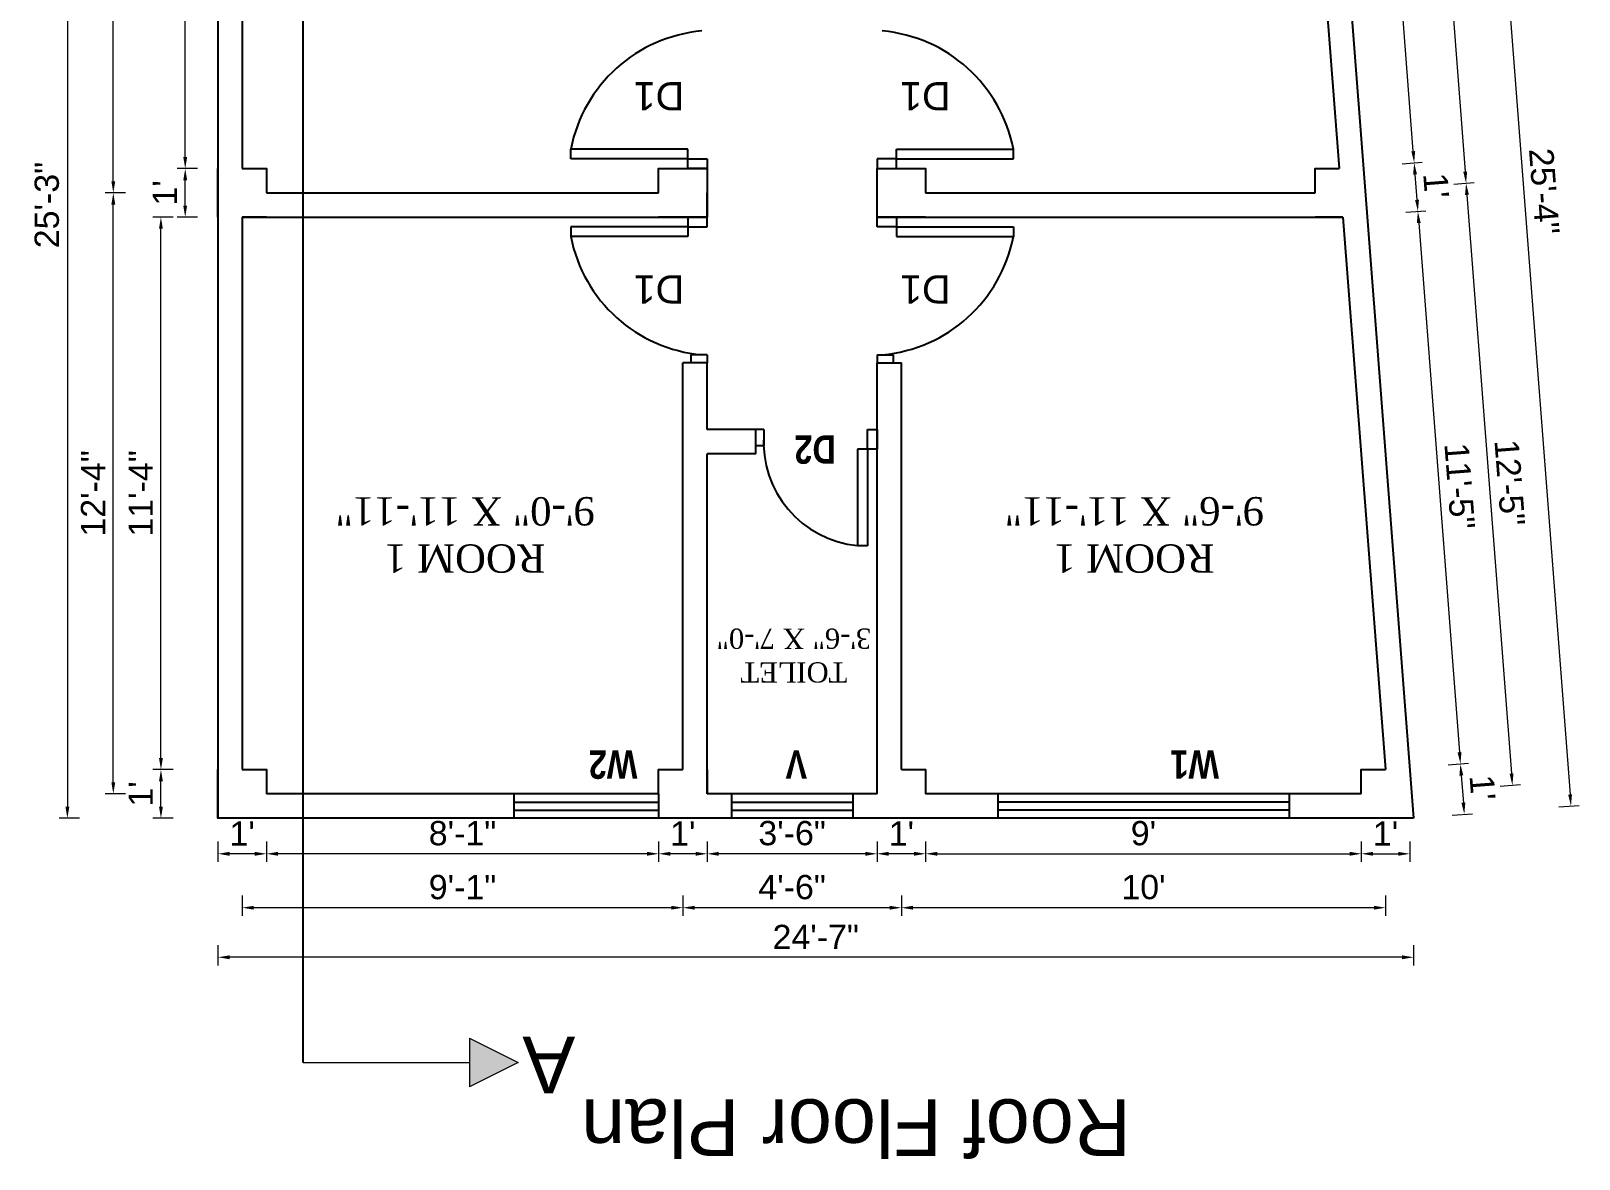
# Model space of a CAD drawing. Header units: inches. Extents: x 100101 to 119806, y -2288 to 8641.
# Drawn here: x 115702.1 to 116084.7, y 1580.3 to 1859 of the extents above; entities that cross this region are included whole.
import ezdxf

# ---------------------------------------------------------------- set-up
doc = ezdxf.new("R2010")
doc.units = ezdxf.units.IN
doc.header["$LTSCALE"] = 0.5
doc.header["$MEASUREMENT"] = 0
doc.header["$PDMODE"] = 66
doc.layers.add('DIMENSION', color=5, linetype='Continuous')
for name, color, linetype, lineweight in [('steps', 253, 'Continuous', 20), ('Toilet', 7, 'Continuous', 25), ('truss', 1, 'Continuous', 25)]:
    doc.layers.add(name, color=color, linetype=linetype, lineweight=lineweight)
doc.styles.add('Lettring Text', font='arial.ttf')
doc.styles.get("Standard").update_dxf_attribs({"font": 'arial.ttf'})
doc.dimstyles.new('Copy of Standard', dxfattribs={"dimtxt": 6, "dimasz": 2.875, "dimexe": 2, "dimexo": 4, "dimgap": 2, "dimtad": 1, "dimdec": 0, "dimrnd": 1, "dimzin": 0, "dimdsep": 46, "dimlunit": 4, "dimtxsty": 'Lettring Text', "dimcen": 0.1, "dimclrd": 7, "dimclre": 7, "dimclrt": 7, "dimazin": 0, "dimtfac": 0.645, "dimtdec": 0, "dimtmove": 1, "dimatfit": 0, "dimfxl": 3, "dimfxlon": 1, "dimtfillclr": 256, "dimtolj": 1, "dimtzin": 0, "dimlwd": -1, "dimlwe": -1, "dimarcsym": 2})

# ---------------------------------------------------------------- blocks, each defined once
blk = doc.blocks.new('*D986')
at = {"layer": 'Defpoints', "color": 0, "transparency": 16777216}
for p in [(115923.19, 1670.53), (116030.85, 1670.53), (116030.85, 1655.74)]:
    blk.add_point(p, dxfattribs=at)
at = {"layer": 'steps', "color": 7, "transparency": 16777216}
for p, q in [((115923.19, 1658.74), (115923.19, 1653.74)), ((116030.85, 1658.74), (116030.85, 1653.74)), ((115926.07, 1655.74), (116027.98, 1655.74))]:
    blk.add_line(p, q, dxfattribs=at)
for points in [[(115926.07, 1656.22), (115926.07, 1655.26), (115923.19, 1655.74)], [(116027.98, 1656.22), (116027.98, 1655.26), (116030.85, 1655.74)]]:
    blk.add_solid(points, dxfattribs=at)
at = {"layer": 'steps', "color": 7, "transparency": 16777216, "insert": (115977.02, 1660.8), "char_height": 6, "attachment_point": 5, "style": 'Lettring Text'}
blk.add_mtext("\\A1;9'", dxfattribs=at)
blk = doc.blocks.new('*D996')
at = {"layer": 'Defpoints', "color": 0, "transparency": 16777216}
for p in [(116030.85, 1670.53), (116042.85, 1664.53), (116042.85, 1655.74)]:
    blk.add_point(p, dxfattribs=at)
at = {"layer": 'steps', "color": 7, "transparency": 16777216}
for p, q in [((116030.85, 1658.74), (116030.85, 1653.74)), ((116042.85, 1658.74), (116042.85, 1653.74)), ((116033.73, 1655.74), (116039.98, 1655.74))]:
    blk.add_line(p, q, dxfattribs=at)
for points in [[(116033.73, 1656.22), (116033.73, 1655.26), (116030.85, 1655.74)], [(116039.98, 1656.22), (116039.98, 1655.26), (116042.85, 1655.74)]]:
    blk.add_solid(points, dxfattribs=at)
at = {"layer": 'steps', "color": 7, "transparency": 16777216, "insert": (116036.85, 1660.75), "char_height": 6, "attachment_point": 5, "style": 'Lettring Text'}
blk.add_mtext("\\A1;1'", dxfattribs=at)
blk = doc.blocks.new('*D997')
at = {"layer": 'Defpoints', "color": 0, "transparency": 16777216}
for p in [(115869.19, 1670.53), (115911.19, 1670.53), (115869.19, 1655.74)]:
    blk.add_point(p, dxfattribs=at)
at = {"layer": 'steps', "color": 7, "transparency": 16777216}
for p, q in [((115869.19, 1658.74), (115869.19, 1653.74)), ((115911.19, 1658.74), (115911.19, 1653.74)), ((115908.32, 1655.74), (115872.07, 1655.74))]:
    blk.add_line(p, q, dxfattribs=at)
for points in [[(115872.07, 1656.22), (115872.07, 1655.26), (115869.19, 1655.74)], [(115908.32, 1656.22), (115908.32, 1655.26), (115911.19, 1655.74)]]:
    blk.add_solid(points, dxfattribs=at)
at = {"layer": 'steps', "color": 7, "transparency": 16777216, "insert": (115890.19, 1660.81), "char_height": 6, "attachment_point": 5, "style": 'Lettring Text'}
blk.add_mtext('\\A1;3\'-6"', dxfattribs=at)
blk = doc.blocks.new('*D998')
at = {"layer": 'Defpoints', "color": 0, "transparency": 16777216}
for p in [(115857.19, 1670.53), (115869.19, 1670.53), (115857.19, 1655.74)]:
    blk.add_point(p, dxfattribs=at)
at = {"layer": 'steps', "color": 7, "transparency": 16777216}
for p, q in [((115857.19, 1658.74), (115857.19, 1653.74)), ((115869.19, 1658.74), (115869.19, 1653.74)), ((115866.32, 1655.74), (115860.07, 1655.74))]:
    blk.add_line(p, q, dxfattribs=at)
for points in [[(115860.07, 1656.22), (115860.07, 1655.26), (115857.19, 1655.74)], [(115866.32, 1656.22), (115866.32, 1655.26), (115869.19, 1655.74)]]:
    blk.add_solid(points, dxfattribs=at)
at = {"layer": 'steps', "color": 7, "transparency": 16777216, "insert": (115863.19, 1660.75), "char_height": 6, "attachment_point": 5, "style": 'Lettring Text'}
blk.add_mtext("\\A1;1'", dxfattribs=at)
blk = doc.blocks.new('*D999')
at = {"layer": 'Defpoints', "color": 0, "transparency": 16777216}
for p in [(115760.29, 1670.53), (115857.19, 1670.53), (115760.29, 1655.74)]:
    blk.add_point(p, dxfattribs=at)
at = {"layer": 'steps', "color": 7, "transparency": 16777216}
for p, q in [((115760.29, 1658.74), (115760.29, 1653.74)), ((115857.19, 1658.74), (115857.19, 1653.74)), ((115854.32, 1655.74), (115763.16, 1655.74))]:
    blk.add_line(p, q, dxfattribs=at)
for points in [[(115763.16, 1656.22), (115763.16, 1655.26), (115760.29, 1655.74)], [(115854.32, 1656.22), (115854.32, 1655.26), (115857.19, 1655.74)]]:
    blk.add_solid(points, dxfattribs=at)
at = {"layer": 'steps', "color": 7, "transparency": 16777216, "insert": (115808.74, 1660.8), "char_height": 6, "attachment_point": 5, "style": 'Lettring Text'}
blk.add_mtext('\\A1;8\'-1"', dxfattribs=at)
blk = doc.blocks.new('*D1000')
at = {"layer": 'Defpoints', "color": 0, "transparency": 16777216}
for p in [(115760.29, 1670.53), (115748.29, 1664.53), (115748.29, 1655.74)]:
    blk.add_point(p, dxfattribs=at)
at = {"layer": 'steps', "color": 7, "transparency": 16777216}
for p, q in [((115748.29, 1658.74), (115748.29, 1653.74)), ((115760.29, 1658.74), (115760.29, 1653.74)), ((115757.41, 1655.74), (115751.16, 1655.74))]:
    blk.add_line(p, q, dxfattribs=at)
for points in [[(115751.16, 1656.22), (115751.16, 1655.26), (115748.29, 1655.74)], [(115757.41, 1656.22), (115757.41, 1655.26), (115760.29, 1655.74)]]:
    blk.add_solid(points, dxfattribs=at)
at = {"layer": 'steps', "color": 7, "transparency": 16777216, "insert": (115754.29, 1660.75), "char_height": 6, "attachment_point": 5, "style": 'Lettring Text'}
blk.add_mtext("\\A1;1'", dxfattribs=at)
blk = doc.blocks.new('*D1001')
at = {"layer": 'Defpoints', "color": 0, "transparency": 16777216}
for p in [(115911.19, 1670.53), (115923.19, 1670.53), (115911.19, 1655.74)]:
    blk.add_point(p, dxfattribs=at)
at = {"layer": 'steps', "color": 7, "transparency": 16777216}
for p, q in [((115911.19, 1658.74), (115911.19, 1653.74)), ((115923.19, 1658.74), (115923.19, 1653.74)), ((115920.32, 1655.74), (115914.07, 1655.74))]:
    blk.add_line(p, q, dxfattribs=at)
for points in [[(115914.07, 1656.22), (115914.07, 1655.26), (115911.19, 1655.74)], [(115920.32, 1656.22), (115920.32, 1655.26), (115923.19, 1655.74)]]:
    blk.add_solid(points, dxfattribs=at)
at = {"layer": 'steps', "color": 7, "transparency": 16777216, "insert": (115917.19, 1660.75), "char_height": 6, "attachment_point": 5, "style": 'Lettring Text'}
blk.add_mtext("\\A1;1'", dxfattribs=at)
blk = doc.blocks.new('*D987')
at = {"layer": 'Defpoints', "color": 0, "transparency": 16777216}
for p in [(115917.19, 1655.74), (116036.85, 1655.74), (115917.19, 1642.42)]:
    blk.add_point(p, dxfattribs=at)
at = {"layer": 'steps', "color": 7, "transparency": 16777216}
for p, q in [((115917.19, 1645.42), (115917.19, 1640.42)), ((116036.85, 1645.42), (116036.85, 1640.42)), ((116033.98, 1642.42), (115920.07, 1642.42))]:
    blk.add_line(p, q, dxfattribs=at)
for points in [[(115920.07, 1642.89), (115920.07, 1641.94), (115917.19, 1642.42)], [(116033.98, 1642.89), (116033.98, 1641.94), (116036.85, 1642.42)]]:
    blk.add_solid(points, dxfattribs=at)
at = {"layer": 'steps', "color": 7, "transparency": 16777216, "insert": (115977.02, 1647.48), "char_height": 6, "attachment_point": 5, "style": 'Lettring Text'}
blk.add_mtext("\\A1;10'", dxfattribs=at)
blk = doc.blocks.new('*D988')
at = {"layer": 'Defpoints', "color": 0, "transparency": 16777216}
for p in [(115863.19, 1655.74), (115917.19, 1655.74), (115863.19, 1642.42)]:
    blk.add_point(p, dxfattribs=at)
at = {"layer": 'steps', "color": 7, "transparency": 16777216}
for p, q in [((115863.19, 1645.42), (115863.19, 1640.42)), ((115917.19, 1645.42), (115917.19, 1640.42)), ((115914.32, 1642.42), (115866.07, 1642.42))]:
    blk.add_line(p, q, dxfattribs=at)
for points in [[(115866.07, 1642.89), (115866.07, 1641.94), (115863.19, 1642.42)], [(115914.32, 1642.89), (115914.32, 1641.94), (115917.19, 1642.42)]]:
    blk.add_solid(points, dxfattribs=at)
at = {"layer": 'steps', "color": 7, "transparency": 16777216, "insert": (115890.19, 1647.48), "char_height": 6, "attachment_point": 5, "style": 'Lettring Text'}
blk.add_mtext('\\A1;4\'-6"', dxfattribs=at)
blk = doc.blocks.new('*D1002')
at = {"layer": 'Defpoints', "color": 0, "transparency": 16777216}
for p in [(115754.29, 1664.53), (115863.19, 1655.74), (115754.29, 1642.42)]:
    blk.add_point(p, dxfattribs=at)
at = {"layer": 'steps', "color": 7, "transparency": 16777216}
for p, q in [((115754.29, 1645.42), (115754.29, 1640.42)), ((115863.19, 1645.42), (115863.19, 1640.42)), ((115860.32, 1642.42), (115757.16, 1642.42))]:
    blk.add_line(p, q, dxfattribs=at)
for points in [[(115757.16, 1642.89), (115757.16, 1641.94), (115754.29, 1642.42)], [(115860.32, 1642.89), (115860.32, 1641.94), (115863.19, 1642.42)]]:
    blk.add_solid(points, dxfattribs=at)
at = {"layer": 'steps', "color": 7, "transparency": 16777216, "insert": (115808.74, 1647.48), "char_height": 6, "attachment_point": 5, "style": 'Lettring Text'}
blk.add_mtext('\\A1;9\'-1"', dxfattribs=at)
blk = doc.blocks.new('*D1003')
at = {"layer": 'Defpoints', "color": 0, "transparency": 16777216}
for p in [(115748.29, 1664.53), (116043.78, 1664.53), (115748.29, 1630.17)]:
    blk.add_point(p, dxfattribs=at)
at = {"layer": 'steps', "color": 7, "transparency": 16777216}
for p, q in [((115748.29, 1633.17), (115748.29, 1628.17)), ((116040.9, 1630.17), (115751.16, 1630.17)), ((116043.78, 1633.17), (116043.78, 1628.17))]:
    blk.add_line(p, q, dxfattribs=at)
for points in [[(115751.16, 1630.65), (115751.16, 1629.69), (115748.29, 1630.17)], [(116040.9, 1630.65), (116040.9, 1629.69), (116043.78, 1630.17)]]:
    blk.add_solid(points, dxfattribs=at)
at = {"layer": 'steps', "color": 7, "transparency": 16777216, "insert": (115896.03, 1635.19), "char_height": 6, "attachment_point": 5, "style": 'Lettring Text'}
blk.add_mtext('\\A1;24\'-7"', dxfattribs=at)
blk = doc.blocks.new('*D1004')
at = {"layer": 'Defpoints', "color": 0, "transparency": 16777216}
for p in [(115734.21, 1676.53), (115748.29, 1676.53), (115748.29, 1664.53)]:
    blk.add_point(p, dxfattribs=at)
at = {"layer": 'steps', "color": 7, "transparency": 16777216}
for p, q in [((115737.21, 1676.53), (115732.21, 1676.53)), ((115734.21, 1667.41), (115734.21, 1673.66)), ((115737.21, 1664.53), (115732.21, 1664.53))]:
    blk.add_line(p, q, dxfattribs=at)
for points in [[(115733.73, 1673.66), (115734.69, 1673.66), (115734.21, 1676.53)], [(115733.73, 1667.41), (115734.69, 1667.41), (115734.21, 1664.53)]]:
    blk.add_solid(points, dxfattribs=at)
at = {"layer": 'steps', "color": 7, "transparency": 16777216, "insert": (115729.2, 1670.53), "char_height": 6, "attachment_point": 5, "rotation": 90, "style": 'Lettring Text'}
blk.add_mtext("\\A1;1'", dxfattribs=at)
blk = doc.blocks.new('*D1005')
at = {"layer": 'Defpoints', "color": 0, "transparency": 16777216}
for p in [(115734.21, 1813.03), (115754.29, 1813.03), (115748.29, 1676.53)]:
    blk.add_point(p, dxfattribs=at)
at = {"layer": 'steps', "color": 7, "transparency": 16777216}
for p, q in [((115737.21, 1813.03), (115732.21, 1813.03)), ((115734.21, 1679.41), (115734.21, 1810.16)), ((115737.21, 1676.53), (115732.21, 1676.53))]:
    blk.add_line(p, q, dxfattribs=at)
for points in [[(115733.73, 1810.16), (115734.69, 1810.16), (115734.21, 1813.03)], [(115733.73, 1679.41), (115734.69, 1679.41), (115734.21, 1676.53)]]:
    blk.add_solid(points, dxfattribs=at)
at = {"layer": 'steps', "color": 7, "transparency": 16777216, "insert": (115729.2, 1744.78), "char_height": 6, "attachment_point": 5, "rotation": 90, "style": 'Lettring Text'}
blk.add_mtext('\\A1;11\'-4"', dxfattribs=at)
blk = doc.blocks.new('*D1006')
at = {"layer": 'Defpoints', "color": 0, "transparency": 16777216}
for p in [(115740.21, 1825.03), (115754.29, 1825.03), (115754.29, 1813.03)]:
    blk.add_point(p, dxfattribs=at)
at = {"layer": 'steps', "color": 7, "transparency": 16777216}
for p, q in [((115743.21, 1825.03), (115738.21, 1825.03)), ((115740.21, 1815.91), (115740.21, 1822.16)), ((115743.21, 1813.03), (115738.21, 1813.03))]:
    blk.add_line(p, q, dxfattribs=at)
for points in [[(115739.73, 1822.16), (115740.69, 1822.16), (115740.21, 1825.03)], [(115739.73, 1815.91), (115740.69, 1815.91), (115740.21, 1813.03)]]:
    blk.add_solid(points, dxfattribs=at)
at = {"layer": 'steps', "color": 7, "transparency": 16777216, "insert": (115735.2, 1819.03), "char_height": 6, "attachment_point": 5, "rotation": 90, "style": 'Lettring Text'}
blk.add_mtext("\\A1;1'", dxfattribs=at)
blk = doc.blocks.new('*D1007')
at = {"layer": 'Defpoints', "color": 0, "transparency": 16777216}
for p in [(115740.21, 1955.53), (115760.29, 1955.53), (115754.29, 1825.03)]:
    blk.add_point(p, dxfattribs=at)
at = {"layer": 'steps', "color": 7, "transparency": 16777216}
for p, q in [((115743.21, 1955.53), (115738.21, 1955.53)), ((115740.21, 1827.91), (115740.21, 1952.66)), ((115743.21, 1825.03), (115738.21, 1825.03))]:
    blk.add_line(p, q, dxfattribs=at)
for points in [[(115739.73, 1952.66), (115740.69, 1952.66), (115740.21, 1955.53)], [(115739.73, 1827.91), (115740.69, 1827.91), (115740.21, 1825.03)]]:
    blk.add_solid(points, dxfattribs=at)
at = {"layer": 'steps', "color": 7, "transparency": 16777216, "insert": (115735.15, 1890.28), "char_height": 6, "attachment_point": 5, "rotation": 90, "style": 'Lettring Text'}
blk.add_mtext('\\A1;10\'-10"', dxfattribs=at)
blk = doc.blocks.new('*D989')
at = {"layer": 'Defpoints', "color": 0, "transparency": 16777216}
for p in [(115722.44, 1819.03), (115734.21, 1819.03), (115734.21, 1670.53)]:
    blk.add_point(p, dxfattribs=at)
at = {"layer": 'steps', "color": 7, "transparency": 16777216}
for p, q in [((115725.44, 1819.03), (115720.44, 1819.03)), ((115722.44, 1673.41), (115722.44, 1816.16)), ((115725.44, 1670.53), (115720.44, 1670.53))]:
    blk.add_line(p, q, dxfattribs=at)
for points in [[(115721.96, 1816.16), (115722.92, 1816.16), (115722.44, 1819.03)], [(115721.96, 1673.41), (115722.92, 1673.41), (115722.44, 1670.53)]]:
    blk.add_solid(points, dxfattribs=at)
at = {"layer": 'steps', "color": 7, "transparency": 16777216, "insert": (115717.43, 1744.78), "char_height": 6, "attachment_point": 5, "rotation": 90, "style": 'Lettring Text'}
blk.add_mtext('\\A1;12\'-4"', dxfattribs=at)
blk = doc.blocks.new('*D990')
at = {"layer": 'Defpoints', "color": 0, "transparency": 16777216}
for p in [(115722.44, 1961.53), (115734.21, 1961.53), (115734.21, 1819.03)]:
    blk.add_point(p, dxfattribs=at)
at = {"layer": 'steps', "color": 7, "transparency": 16777216}
for p, q in [((115725.44, 1961.53), (115720.44, 1961.53)), ((115722.44, 1821.91), (115722.44, 1958.66)), ((115725.44, 1819.03), (115720.44, 1819.03))]:
    blk.add_line(p, q, dxfattribs=at)
for points in [[(115721.96, 1958.66), (115722.92, 1958.66), (115722.44, 1961.53)], [(115721.96, 1821.91), (115722.92, 1821.91), (115722.44, 1819.03)]]:
    blk.add_solid(points, dxfattribs=at)
at = {"layer": 'steps', "color": 7, "transparency": 16777216, "insert": (115717.43, 1890.28), "char_height": 6, "attachment_point": 5, "rotation": 90, "style": 'Lettring Text'}
blk.add_mtext('\\A1;11\'-11"', dxfattribs=at)
blk = doc.blocks.new('*D1009')
at = {"layer": 'Defpoints', "color": 0, "transparency": 16777216}
for p in [(115748.29, 1967.53), (115711.09, 1664.53), (115748.29, 1664.53)]:
    blk.add_point(p, dxfattribs=at)
at = {"layer": 'steps', "color": 7, "transparency": 16777216}
for p, q in [((115714.09, 1967.53), (115709.09, 1967.53)), ((115711.09, 1964.66), (115711.09, 1667.41)), ((115714.09, 1664.53), (115709.09, 1664.53))]:
    blk.add_line(p, q, dxfattribs=at)
for points in [[(115710.61, 1964.66), (115711.57, 1964.66), (115711.09, 1967.53)], [(115710.61, 1667.41), (115711.57, 1667.41), (115711.09, 1664.53)]]:
    blk.add_solid(points, dxfattribs=at)
at = {"layer": 'steps', "color": 7, "transparency": 16777216, "insert": (115706.03, 1816.03), "char_height": 6, "attachment_point": 5, "rotation": 90, "style": 'Lettring Text'}
blk.add_mtext('\\A1;25\'-3"', dxfattribs=at)
blk = doc.blocks.new('*D1018')
at = {"layer": 'Defpoints', "color": 0, "transparency": 16777216}
for p in [(116026.33, 1813.03), (116036.84, 1676.53), (116055.35, 1677.96)]:
    blk.add_point(p, dxfattribs=at)
at = {"layer": 'steps', "color": 7, "transparency": 16777216}
for p, q in [((116041.85, 1814.23), (116046.84, 1814.61)), ((116045.06, 1811.59), (116055.13, 1680.83)), ((116052.36, 1677.73), (116057.35, 1678.11))]:
    blk.add_line(p, q, dxfattribs=at)
for points in [[(116045.54, 1811.63), (116044.58, 1811.56), (116044.84, 1814.46)], [(116055.61, 1680.86), (116054.65, 1680.79), (116055.35, 1677.96)]]:
    blk.add_solid(points, dxfattribs=at)
at = {"layer": 'steps', "color": 7, "transparency": 16777216, "insert": (116055.15, 1746.6), "char_height": 6, "attachment_point": 5, "rotation": 274.4035, "style": 'Lettring Text'}
blk.add_mtext('\\A1;11\'-5"', dxfattribs=at)
blk = doc.blocks.new('*D1019')
at = {"layer": 'Defpoints', "color": 0, "transparency": 16777216}
for p in [(116036.84, 1676.53), (116043.78, 1664.53), (116056.31, 1665.5)]:
    blk.add_point(p, dxfattribs=at)
at = {"layer": 'steps', "color": 7, "transparency": 16777216}
for p, q in [((116052.36, 1677.73), (116057.35, 1678.11)), ((116055.57, 1675.09), (116056.09, 1668.37)), ((116053.32, 1665.27), (116058.31, 1665.65))]:
    blk.add_line(p, q, dxfattribs=at)
for points in [[(116056.05, 1675.13), (116055.1, 1675.06), (116055.35, 1677.96)], [(116056.57, 1668.4), (116055.61, 1668.33), (116056.31, 1665.5)]]:
    blk.add_solid(points, dxfattribs=at)
at = {"layer": 'steps', "color": 7, "transparency": 16777216, "insert": (116060.83, 1672.12), "char_height": 6, "attachment_point": 5, "rotation": 274.4035, "style": 'Lettring Text'}
blk.add_mtext("\\A1;1'", dxfattribs=at)
blk = doc.blocks.new('*D1020')
at = {"layer": 'Defpoints', "color": 0, "transparency": 16777216}
for p in [(116025.4, 1825.03), (116043.92, 1826.46), (116026.33, 1813.03)]:
    blk.add_point(p, dxfattribs=at)
at = {"layer": 'steps', "color": 7, "transparency": 16777216}
for p, q in [((116040.93, 1826.23), (116045.91, 1826.61)), ((116044.62, 1817.33), (116044.14, 1823.59)), ((116041.85, 1814.23), (116046.84, 1814.61))]:
    blk.add_line(p, q, dxfattribs=at)
for points in [[(116044.62, 1823.63), (116043.66, 1823.56), (116043.92, 1826.46)], [(116045.1, 1817.36), (116044.14, 1817.29), (116044.84, 1814.46)]]:
    blk.add_solid(points, dxfattribs=at)
at = {"layer": 'steps', "color": 7, "transparency": 16777216, "insert": (116049.38, 1820.85), "char_height": 6, "attachment_point": 5, "rotation": 274.4035, "style": 'Lettring Text'}
blk.add_mtext("\\A1;1'", dxfattribs=at)
blk = doc.blocks.new('*D1021')
at = {"layer": 'Defpoints', "color": 0, "transparency": 16777216}
for p in [(116015.35, 1955.53), (116033.87, 1956.96), (116025.4, 1825.03)]:
    blk.add_point(p, dxfattribs=at)
at = {"layer": 'steps', "color": 7, "transparency": 16777216}
for p, q in [((116030.88, 1956.73), (116035.86, 1957.11)), ((116043.7, 1829.33), (116034.09, 1954.09)), ((116040.93, 1826.23), (116045.91, 1826.61))]:
    blk.add_line(p, q, dxfattribs=at)
for points in [[(116034.57, 1954.13), (116033.61, 1954.06), (116033.87, 1956.96)], [(116044.17, 1829.36), (116043.22, 1829.29), (116043.92, 1826.46)]]:
    blk.add_solid(points, dxfattribs=at)
at = {"layer": 'steps', "color": 7, "transparency": 16777216, "insert": (116043.94, 1892.1), "char_height": 6, "attachment_point": 5, "rotation": 274.4035, "style": 'Lettring Text'}
blk.add_mtext('\\A1;10\'-11"', dxfattribs=at)
blk = doc.blocks.new('*D994')
at = {"layer": 'Defpoints', "color": 0, "transparency": 16777216}
for p in [(116033.42, 1962.73), (116056.75, 1821.41), (116044.38, 1820.46)]:
    blk.add_point(p, dxfattribs=at)
at = {"layer": 'steps', "color": 7, "transparency": 16777216}
for p, q in [((116042.8, 1963.45), (116047.79, 1963.84)), ((116046.01, 1960.82), (116056.53, 1824.28)), ((116053.76, 1821.18), (116058.74, 1821.57))]:
    blk.add_line(p, q, dxfattribs=at)
for points in [[(116046.49, 1960.85), (116045.54, 1960.78), (116045.79, 1963.68)], [(116057.01, 1824.32), (116056.05, 1824.24), (116056.75, 1821.41)]]:
    blk.add_solid(points, dxfattribs=at)
at = {"layer": 'steps', "color": 7, "transparency": 16777216, "insert": (116056.27, 1892.93), "char_height": 6, "attachment_point": 5, "rotation": 274.4035, "style": 'Lettring Text'}
blk.add_mtext('\\A1;11\'-11"', dxfattribs=at)
blk = doc.blocks.new('*D995')
at = {"layer": 'Defpoints', "color": 0, "transparency": 16777216}
for p in [(116044.38, 1820.46), (116068.2, 1672.68), (116055.83, 1671.73)]:
    blk.add_point(p, dxfattribs=at)
at = {"layer": 'steps', "color": 7, "transparency": 16777216}
for p, q in [((116053.76, 1821.18), (116058.74, 1821.57)), ((116056.97, 1818.55), (116067.98, 1675.55)), ((116065.21, 1672.45), (116070.2, 1672.84))]:
    blk.add_line(p, q, dxfattribs=at)
for points in [[(116057.45, 1818.58), (116056.49, 1818.51), (116056.75, 1821.41)], [(116068.46, 1675.59), (116067.5, 1675.51), (116068.2, 1672.68)]]:
    blk.add_solid(points, dxfattribs=at)
at = {"layer": 'steps', "color": 7, "transparency": 16777216, "insert": (116067.52, 1747.44), "char_height": 6, "attachment_point": 5, "rotation": 274.4035, "style": 'Lettring Text'}
blk.add_mtext('\\A1;12\'-5"', dxfattribs=at)
blk = doc.blocks.new('*D1023')
at = {"layer": 'Defpoints', "color": 0, "transparency": 16777216}
for p in [(116020.45, 1967.53), (116043.78, 1664.53), (116082.67, 1667.53)]:
    blk.add_point(p, dxfattribs=at)
at = {"layer": 'steps', "color": 7, "transparency": 16777216}
for p, q in [((116056.35, 1970.3), (116061.33, 1970.68)), ((116059.56, 1967.66), (116082.45, 1670.4)), ((116079.68, 1667.3), (116084.66, 1667.68))]:
    blk.add_line(p, q, dxfattribs=at)
for points in [[(116060.04, 1967.7), (116059.08, 1967.63), (116059.34, 1970.53)], [(116082.93, 1670.43), (116081.97, 1670.36), (116082.67, 1667.53)]]:
    blk.add_solid(points, dxfattribs=at)
at = {"layer": 'steps', "color": 7, "transparency": 16777216, "insert": (116076.05, 1819.42), "char_height": 6, "attachment_point": 5, "rotation": 274.4035, "style": 'Lettring Text'}
blk.add_mtext('\\A1;25\'-4"', dxfattribs=at)

msp = doc.modelspace()

# ---------------------------------------------------------------- hatches: boundary and pattern name
at = {"linetype": 'ByBlock', "lineweight": 5}
msp.add_hatch(color=7, dxfattribs=at).paths.add_polyline_path([(115822.48, 1604.15), (115810.48, 1610.15), (115810.48, 1598.15)])

# ---------------------------------------------------------------- linework, layer by layer
at = {"color": 7, "linetype": 'ByBlock', "lineweight": 5}
for p, q in [((115810.48, 1610.15), (115810.48, 1598.15)), ((115810.48, 1610.15), (115822.48, 1604.15)), ((115769.32, 1604.15), (115810.48, 1604.15)), ((115822.48, 1604.15), (115810.48, 1598.15))]:
    msp.add_line(p, q, dxfattribs=at)
at = {"layer": 'DIMENSION', "ltscale": 7}
for p, q in [((115864.39, 1829.83), (115835.51, 1829.83)), ((115835.51, 1827.43), (115835.51, 1829.83)), ((115864.39, 1827.43), (115864.39, 1829.83)), ((115915.99, 1829.83), (115944.87, 1829.83)), ((115915.99, 1827.43), (115915.99, 1829.83)), ((115944.87, 1827.43), (115944.87, 1829.83)), ((115864.39, 1827.43), (115835.51, 1827.43)), ((115864.39, 1825.03), (115864.39, 1827.43)), ((115864.39, 1827.43), (115869.19, 1827.43)), ((115869.19, 1825.03), (115864.39, 1825.03)), ((115869.19, 1827.43), (115869.19, 1825.03)), ((115915.99, 1827.43), (115911.19, 1827.43)), ((115911.19, 1827.43), (115911.19, 1825.03)), ((115911.19, 1825.03), (115915.99, 1825.03)), ((115915.99, 1827.43), (115944.87, 1827.43)), ((115915.99, 1825.03), (115915.99, 1827.43)), ((115864.39, 1810.63), (115835.51, 1810.63)), ((115835.51, 1810.63), (115835.51, 1808.23)), ((115864.39, 1813.03), (115864.39, 1810.63)), ((115869.19, 1813.03), (115864.39, 1813.03)), ((115864.39, 1810.63), (115869.19, 1810.63)), ((115864.39, 1810.63), (115864.39, 1808.23)), ((115869.19, 1810.63), (115869.19, 1813.03)), ((115911.19, 1810.63), (115911.19, 1813.03)), ((115911.19, 1813.03), (115915.99, 1813.03)), ((115915.99, 1810.63), (115911.19, 1810.63)), ((115915.99, 1813.03), (115915.99, 1810.63)), ((115915.99, 1810.63), (115944.87, 1810.63)), ((115915.99, 1810.63), (115915.99, 1808.23)), ((115944.87, 1810.63), (115944.87, 1808.23)), ((115864.39, 1808.23), (115835.51, 1808.23)), ((115915.99, 1808.23), (115944.87, 1808.23)), ((115869.19, 1779.03), (115865.19, 1779.03)), ((115865.19, 1779.03), (115865.19, 1777.03)), ((115869.19, 1779.03), (115869.19, 1777.03)), ((115911.19, 1779.03), (115915.19, 1779.03)), ((115911.19, 1779.03), (115911.19, 1777.03)), ((115915.19, 1779.03), (115915.19, 1777.03)), ((115869.19, 1777.03), (115865.19, 1777.03)), ((115911.19, 1777.03), (115915.19, 1777.03)), ((115883.19, 1760.53), (115881.19, 1760.53)), ((115883.19, 1760.53), (115883.19, 1756.53)), ((115908.79, 1755.73), (115908.79, 1760.53)), ((115908.79, 1760.53), (115911.19, 1760.53)), ((115911.19, 1760.53), (115911.19, 1755.73)), ((115883.19, 1756.53), (115881.19, 1756.53)), ((115906.39, 1755.73), (115906.39, 1731.86)), ((115908.79, 1755.73), (115906.39, 1755.73)), ((115908.79, 1755.73), (115908.79, 1731.86)), ((115911.19, 1755.73), (115908.79, 1755.73)), ((115908.79, 1731.86), (115906.39, 1731.86))]:
    msp.add_line(p, q, dxfattribs=at)
for centre, radius, start, end in [((115871.08, 1822.94), 36.23, 95.0246, 169.0343), ((115909.3, 1822.94), 36.23, 10.9657, 84.9754), ((115871.08, 1815.13), 36.23, 190.9657, 264.9754), ((115909.3, 1815.13), 36.23, 275.0246, 349.0343), ((115908.85, 1757.47), 25.72, 176.0106, 264.5071)]:
    msp.add_arc(centre, radius, start, end, dxfattribs=at)
at = {"layer": 'Toilet'}
for p, q in [((115769.32, 1604.15), (115769.32, 2023.62)), ((115748.29, 1967.53), (115748.29, 1664.53)), ((116020.45, 1967.53), (116043.78, 1664.53)), ((115754.29, 1955.53), (115754.29, 1825.03)), ((116015.35, 1955.53), (116025.4, 1825.03)), ((115760.29, 1819.03), (115857.19, 1819.03)), ((115869.19, 1813.03), (115869.19, 1819.03)), ((115911.19, 1813.03), (115911.19, 1819.03)), ((115923.19, 1819.03), (116019.42, 1819.03)), ((115754.29, 1813.03), (115754.29, 1676.53)), ((115754.29, 1813.03), (115869.19, 1813.03)), ((115911.19, 1813.03), (116026.33, 1813.03)), ((116026.33, 1813.03), (116036.84, 1676.53)), ((115863.19, 1676.53), (115863.19, 1777.03)), ((115869.19, 1777.03), (115863.19, 1777.03)), ((115869.19, 1760.53), (115869.19, 1777.03)), ((115911.19, 1670.53), (115911.19, 1777.03)), ((115911.19, 1777.03), (115917.19, 1777.03)), ((115917.19, 1676.53), (115917.19, 1777.03)), ((115881.19, 1760.53), (115869.19, 1760.53)), ((115881.19, 1754.53), (115881.19, 1760.53)), ((115911.19, 1756.53), (115911.19, 1760.53)), ((115881.19, 1754.53), (115869.19, 1754.53)), ((115869.19, 1670.53), (115869.19, 1754.53)), ((115857.19, 1670.53), (115760.29, 1670.53)), ((115821.39, 1670.53), (115821.39, 1664.53)), ((115821.39, 1668.53), (115857.19, 1668.53)), ((115857.19, 1670.53), (115857.19, 1664.53)), ((115911.19, 1670.53), (115869.19, 1670.53)), ((115875.19, 1670.53), (115875.19, 1664.53)), ((115875.19, 1668.53), (115905.19, 1668.53)), ((115905.19, 1670.53), (115905.19, 1664.53)), ((116030.85, 1670.53), (115923.19, 1670.53)), ((115941.02, 1670.53), (115941.02, 1664.53)), ((116013.02, 1668.53), (115941.02, 1668.53)), ((116013.02, 1670.53), (116013.02, 1664.53)), ((116043.78, 1664.53), (115748.29, 1664.53)), ((115821.39, 1666.53), (115857.19, 1666.53)), ((115875.19, 1666.53), (115905.19, 1666.53)), ((116013.02, 1666.53), (115941.02, 1666.53))]:
    msp.add_line(p, q, dxfattribs=at)
for points in [[(115748.29, 1813.03), (115748.29, 1813.03), (115748.29, 1825.03)], [(115754.29, 1825.03), (115760.29, 1825.03), (115760.29, 1819.03)], [(115857.19, 1819.03), (115857.19, 1825.03), (115869.19, 1825.03), (115869.19, 1813.03), (115857.19, 1813.03)], [(115923.19, 1813.03), (115911.19, 1813.03), (115911.19, 1825.03), (115923.19, 1825.03), (115923.19, 1819.03)], [(116019.42, 1819.03), (116019.42, 1825.03), (116025.4, 1825.03)], [(115760.29, 1813.03), (115754.29, 1813.03)], [(116026.33, 1813.03), (116019.42, 1813.03)], [(115760.29, 1664.53), (115748.29, 1664.53), (115748.29, 1676.53)], [(115754.29, 1676.53), (115760.29, 1676.53), (115760.29, 1670.53)], [(115857.19, 1670.53), (115857.19, 1676.53), (115863.19, 1676.53)], [(115869.19, 1676.53), (115869.19, 1670.53)], [(115911.19, 1670.53), (115911.19, 1676.53)], [(115917.19, 1676.53), (115923.19, 1676.53), (115923.19, 1670.53)], [(116030.85, 1670.53), (116030.85, 1676.53), (116036.84, 1676.53)], [(115869.19, 1664.53), (115857.19, 1664.53)], [(115923.19, 1664.53), (115911.19, 1664.53)], [(116042.85, 1664.53), (116030.85, 1664.53)]]:
    msp.add_lwpolyline(points, dxfattribs=at)
at = {"layer": 'truss', "ltscale": 7}
for p, q in [((115869.19, 1825.03), (115865.19, 1825.03)), ((115911.19, 1825.03), (115915.19, 1825.03)), ((115869.19, 1813.03), (115865.19, 1813.03)), ((115911.19, 1813.03), (115915.19, 1813.03)), ((115908.79, 1760.53), (115911.19, 1760.53)), ((115911.19, 1760.53), (115911.19, 1756.53))]:
    msp.add_line(p, q, dxfattribs=at)

# ---------------------------------------------------------------- texts
at = {"color": 7, "linetype": 'ByBlock', "lineweight": 5, "char_height": 14, "rotation": 180}
for s, insert, width, attachment_point in [('A', (115836.59, 1596.53), 26.5803, 1), ('{\\fArial CE|b0|i0|c0|p34;Roof\\fArial CE|b0|i0|c238|p34; Floor Plan}', (115906, 1588.17), 235.547, 5)]:
    msp.add_mtext(s, dxfattribs=dict(at, insert=insert, width=width, attachment_point=attachment_point))
at = {"layer": 'steps', "color": 7, "ltscale": 0.3, "char_height": 7, "rotation": 180}
for insert, attachment_point in [((115857.27, 1846.4), 8), ((115923.11, 1846.4), 8), ((115857.27, 1791.67), 2), ((115923.11, 1791.67), 2)]:
    msp.add_mtext_dynamic_manual_height_columns('{\\W1;D1}', width=18.6213, gutter_width=40, heights=[0], dxfattribs=dict(at, insert=insert, attachment_point=attachment_point))
at = {"layer": 'steps', "color": 7, "ltscale": 0.3, "rotation": 180}
for s, insert, char_height, width, attachment_point in [('{\\fTechnic|b1|i0|c2|p2;D2}', (115895.88, 1752.11), 7, 55.268, 2), ('{\\fTimes New Roman|b0|i0|c0|p18;ROOM 1\\P9\'-0" X 11\'-11"}', (115809.39, 1725.17), 7, 64.575, 2), ('{\\fTimes New Roman|b0|i0|c0|p18;ROOM 1\\P9\'-6" X 11\'-11"}', (115974.76, 1725.17), 7, 65.2809, 2), ('{\\fTimes New Roman|b0|i0|c0|p18;TOILET\\P3\'-6" X 7\'-0"}', (115890.62, 1698.04), 5, 55.268, 2), ('{\\fTechnic|b1|i0|c2|p2;W2}', (115845.96, 1681.27), 7, 55.268, 8), ('{\\fTechnic|b1|i0|c2|p2;V}', (115891.23, 1681.27), 7, 55.268, 8), ('{\\fTechnic|b1|i0|c2|p2;W1}', (115989.69, 1681.27), 7, 55.268, 8)]:
    msp.add_mtext(s, dxfattribs=dict(at, insert=insert, char_height=char_height, width=width, attachment_point=attachment_point))

# ---------------------------------------------------------------- dimensions: what is measured, and where the dimension line sits
at = {"layer": 'steps'}
for p1, p2, distance, picture, middle in [((116020.45, 1967.53), (116043.78, 1664.53), 39.01, '*D1023', (116076.05, 1819.42)), ((116033.42, 1962.73), (116044.38, 1820.46), 12.41, '*D994', (116056.27, 1892.93)), ((116026.33, 1813.03), (116036.84, 1676.53), 18.57, '*D1018', (116055.15, 1746.6))]:
    dim = msp.add_aligned_dim(p1=p1, p2=p2, distance=distance, dimstyle='Copy of Standard', dxfattribs=at)
    dim.commit()
    dim.dimension.update_dxf_attribs({"geometry": picture, "text_midpoint": middle})
for base, p1, p2, angle, picture, middle in [((115711.09, 1664.53), (115748.29, 1967.53), (115748.29, 1664.53), 270, '*D1009', (115706.03, 1816.03)), ((115722.44258861, 1961.53481907), (115734.2085732, 1819.03481907), (115734.2085732, 1961.53481907), 270, '*D990', (115717.4303103, 1890.28481907)), ((115740.2085732, 1955.53481907), (115754.28674079, 1825.03481907), (115760.28674079, 1955.53481907), 270, '*D1007', (115735.14513528, 1890.28481907)), ((116033.87, 1956.96), (116025.4, 1825.03), (116015.35, 1955.53), 94.4035, '*D1021', (116043.94, 1892.1)), ((115740.21, 1825.03), (115754.29, 1813.03), (115754.29, 1825.03), 270, '*D1006', (115735.2, 1819.03)), ((116043.92, 1826.46), (116026.33, 1813.03), (116025.4, 1825.03), 94.4035, '*D1020', (116049.38, 1820.85)), ((116068.2, 1672.68), (116044.38, 1820.46), (116055.83, 1671.73), 94.4035, '*D995', (116067.52, 1747.44)), ((115722.44258861, 1819.03481907), (115734.2085732, 1670.53481907), (115734.2085732, 1819.03481907), 270, '*D989', (115717.4303103, 1744.78481907)), ((115734.2085732, 1813.03481907), (115748.28674079, 1676.53481907), (115754.28674079, 1813.03481907), 270, '*D1005', (115729.1962949, 1744.78481907)), ((115734.21, 1676.53), (115748.29, 1664.53), (115748.29, 1676.53), 270, '*D1004', (115729.2, 1670.53)), ((116056.31, 1665.5), (116036.84, 1676.53), (116043.78, 1664.53), 94.4035, '*D1019', (116060.83, 1672.12)), ((115748.29, 1655.74), (115760.29, 1670.53), (115748.29, 1664.53), 180, '*D1000', (115754.29, 1660.75)), ((115760.29, 1655.74), (115857.19, 1670.53), (115760.29, 1670.53), 180, '*D999', (115808.74, 1660.8)), ((115857.19, 1655.74), (115869.19, 1670.53), (115857.19, 1670.53), 180, '*D998', (115863.19, 1660.75)), ((115869.19, 1655.74), (115911.19, 1670.53), (115869.19, 1670.53), 180, '*D997', (115890.19, 1660.81)), ((115911.19, 1655.74), (115923.19, 1670.53), (115911.19, 1670.53), 180, '*D1001', (115917.19, 1660.75)), ((116030.85, 1655.74), (115923.19, 1670.53), (116030.85, 1670.53), 180, '*D986', (115977.02, 1660.8)), ((116042.85, 1655.74), (116030.85, 1670.53), (116042.85, 1664.53), 180, '*D996', (116036.85, 1660.75)), ((115748.29, 1630.17), (116043.78, 1664.53), (115748.29, 1664.53), 180, '*D1003', (115896.03, 1635.19)), ((115754.29, 1642.42), (115863.19, 1655.74), (115754.29, 1664.53), 180, '*D1002', (115808.74, 1647.48)), ((115863.19, 1642.42), (115917.19, 1655.74), (115863.19, 1655.74), 180, '*D988', (115890.19, 1647.48)), ((115917.19, 1642.42), (116036.85, 1655.74), (115917.19, 1655.74), 180, '*D987', (115977.02, 1647.48))]:
    dim = msp.add_linear_dim(base=base, p1=p1, p2=p2, angle=angle, dimstyle='Copy of Standard', dxfattribs=at)
    dim.commit()
    dim.dimension.update_dxf_attribs({"geometry": picture, "text_midpoint": middle})

doc.saveas('drawing.dxf')
